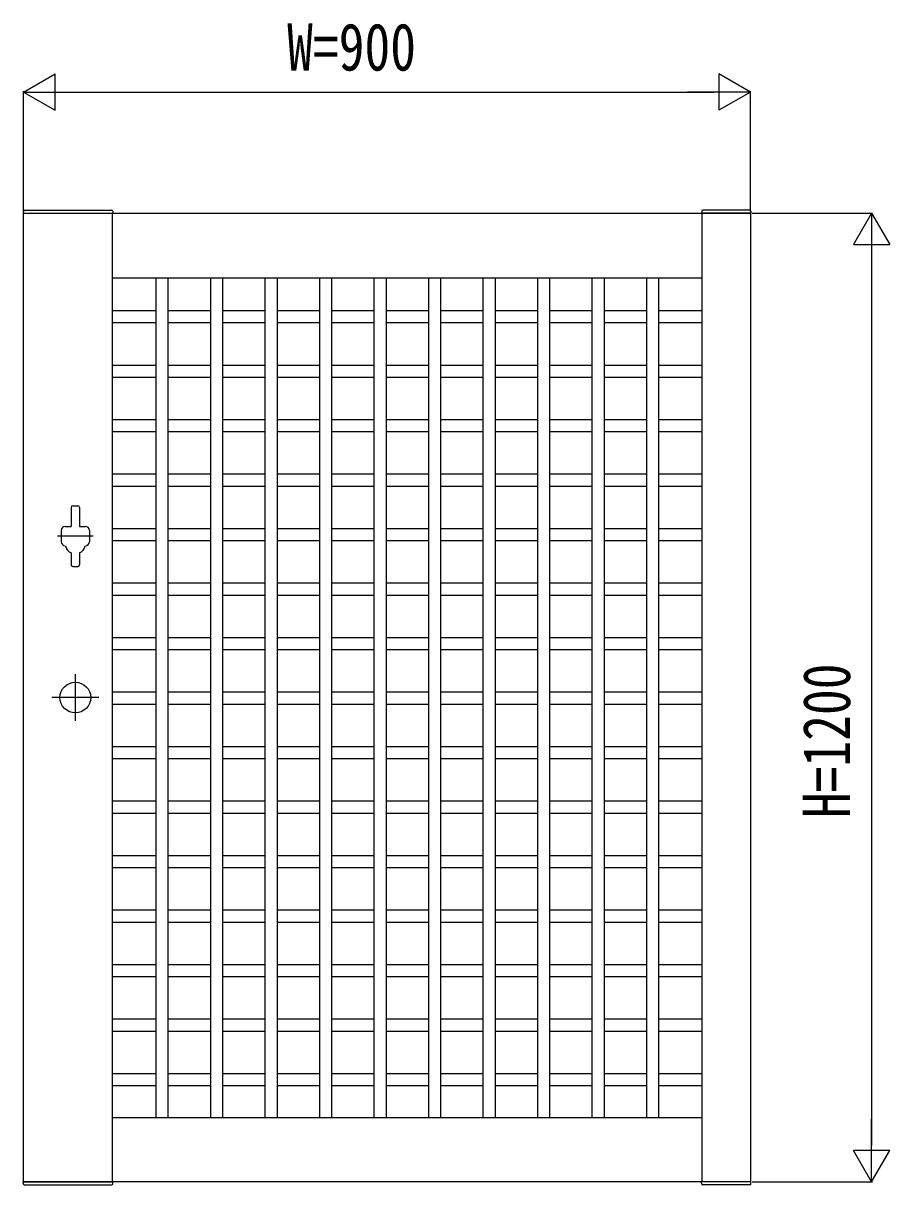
# Model space of a CAD drawing. Units: millimetres, scale not verified. Extents: x -8410 to 8410, y -5940 to 5940.
# Drawn here: x 1790 to 2863, y -2954 to -1515 of the extents above; entities that cross this region are included whole.
import ezdxf
from ezdxf.enums import TextEntityAlignment as Align

# ---------------------------------------------------------------- set-up
doc = ezdxf.new("R2010")
doc.units = ezdxf.units.MM
doc.header["$LTSCALE"] = 30
for name, color, linetype in [('0-2_YKK_11', 7, 'Continuous'), ('0-3_YKK_11E', 7, 'Continuous'), ('0-4_YKK_A1', 4, 'Continuous'), ('0-5_YKK_D', 6, 'Continuous')]:
    doc.layers.add(name, color=color, linetype=linetype)
doc.styles.add('ＭＳ ゴシック', font='')
doc.styles.get('ＭＳ ゴシック').set_extended_font_data('MS Gothic')

msp = doc.modelspace()

# ---------------------------------------------------------------- linework, layer by layer
at = {"layer": '0-2_YKK_11'}
for p, q in [((1900.04, -2950), (1900.04, -1750)), ((2630.04, -2950), (2630.04, -1750)), ((1900.04, -1830), (2630.04, -1830)), ((1900.04, -2870), (2630.04, -2870))]:
    msp.add_line(p, q, dxfattribs=at)
msp.add_lwpolyline([(2690.04, -1750), (2690.04, -2950), (1790.04, -2950), (1790.04, -1750)], close=True, dxfattribs=at)
at = {"layer": '0-3_YKK_11E'}
for p, q in [((1953.79, -1830), (1953.79, -2870)), ((1968.79, -1830), (1968.79, -2870)), ((2021.29, -1830), (2021.29, -2870)), ((2036.29, -1830), (2036.29, -2870)), ((2088.79, -1830), (2088.79, -2870)), ((2103.79, -1830), (2103.79, -2870)), ((2156.29, -1830), (2156.29, -2870)), ((2171.29, -1830), (2171.29, -2870)), ((2223.79, -1830), (2223.79, -2870)), ((2238.79, -1830), (2238.79, -2870)), ((2291.29, -1830), (2291.29, -2870)), ((2306.29, -1830), (2306.29, -2870)), ((2358.79, -1830), (2358.79, -2870)), ((2373.79, -1830), (2373.79, -2870)), ((2426.29, -1830), (2426.29, -2870)), ((2441.29, -1830), (2441.29, -2870)), ((2493.79, -1830), (2493.79, -2870)), ((2508.79, -1830), (2508.79, -2870)), ((2561.29, -1830), (2561.29, -2870)), ((2576.29, -1830), (2576.29, -2870)), ((1900.04, -1870.6), (1953.79, -1870.6)), ((1968.79, -1870.6), (2021.29, -1870.6)), ((2036.29, -1870.6), (2088.79, -1870.6)), ((2103.79, -1870.6), (2156.29, -1870.6)), ((2171.29, -1870.6), (2223.79, -1870.6)), ((2238.79, -1870.6), (2291.29, -1870.6)), ((2306.29, -1870.6), (2358.79, -1870.6)), ((2373.79, -1870.6), (2426.29, -1870.6)), ((2441.29, -1870.6), (2493.79, -1870.6)), ((2508.79, -1870.6), (2561.29, -1870.6)), ((2576.29, -1870.6), (2630.04, -1870.6)), ((1900.04, -1885.6), (1953.79, -1885.6)), ((1968.79, -1885.6), (2021.29, -1885.6)), ((2036.29, -1885.6), (2088.79, -1885.6)), ((2103.79, -1885.6), (2156.29, -1885.6)), ((2171.29, -1885.6), (2223.79, -1885.6)), ((2238.79, -1885.6), (2291.29, -1885.6)), ((2306.29, -1885.6), (2358.79, -1885.6)), ((2373.79, -1885.6), (2426.29, -1885.6)), ((2441.29, -1885.6), (2493.79, -1885.6)), ((2508.79, -1885.6), (2561.29, -1885.6)), ((2576.29, -1885.6), (2630.04, -1885.6)), ((1900.04, -1938.1), (1953.79, -1938.1)), ((1968.79, -1938.1), (2021.29, -1938.1)), ((2036.29, -1938.1), (2088.79, -1938.1)), ((2103.79, -1938.1), (2156.29, -1938.1)), ((2171.29, -1938.1), (2223.79, -1938.1)), ((2238.79, -1938.1), (2291.29, -1938.1)), ((2306.29, -1938.1), (2358.79, -1938.1)), ((2373.79, -1938.1), (2426.29, -1938.1)), ((2441.29, -1938.1), (2493.79, -1938.1)), ((2508.79, -1938.1), (2561.29, -1938.1)), ((2576.29, -1938.1), (2630.04, -1938.1)), ((1900.04, -1953.1), (1953.79, -1953.1)), ((1968.79, -1953.1), (2021.29, -1953.1)), ((2036.29, -1953.1), (2088.79, -1953.1)), ((2103.79, -1953.1), (2156.29, -1953.1)), ((2171.29, -1953.1), (2223.79, -1953.1)), ((2238.79, -1953.1), (2291.29, -1953.1)), ((2306.29, -1953.1), (2358.79, -1953.1)), ((2373.79, -1953.1), (2426.29, -1953.1)), ((2441.29, -1953.1), (2493.79, -1953.1)), ((2508.79, -1953.1), (2561.29, -1953.1)), ((2576.29, -1953.1), (2630.04, -1953.1)), ((1900.04, -2005.6), (1953.79, -2005.6)), ((1968.79, -2005.6), (2021.29, -2005.6)), ((2036.29, -2005.6), (2088.79, -2005.6)), ((2103.79, -2005.6), (2156.29, -2005.6)), ((2171.29, -2005.6), (2223.79, -2005.6)), ((2238.79, -2005.6), (2291.29, -2005.6)), ((2306.29, -2005.6), (2358.79, -2005.6)), ((2373.79, -2005.6), (2426.29, -2005.6)), ((2441.29, -2005.6), (2493.79, -2005.6)), ((2508.79, -2005.6), (2561.29, -2005.6)), ((2576.29, -2005.6), (2630.04, -2005.6)), ((1900.04, -2020.6), (1953.79, -2020.6)), ((1968.79, -2020.6), (2021.29, -2020.6)), ((2036.29, -2020.6), (2088.79, -2020.6)), ((2103.79, -2020.6), (2156.29, -2020.6)), ((2171.29, -2020.6), (2223.79, -2020.6)), ((2238.79, -2020.6), (2291.29, -2020.6)), ((2306.29, -2020.6), (2358.79, -2020.6)), ((2373.79, -2020.6), (2426.29, -2020.6)), ((2441.29, -2020.6), (2493.79, -2020.6)), ((2508.79, -2020.6), (2561.29, -2020.6)), ((2576.29, -2020.6), (2630.04, -2020.6)), ((1900.04, -2073.1), (1953.79, -2073.1)), ((1968.79, -2073.1), (2021.29, -2073.1)), ((2036.29, -2073.1), (2088.79, -2073.1)), ((2103.79, -2073.1), (2156.29, -2073.1)), ((2171.29, -2073.1), (2223.79, -2073.1)), ((2238.79, -2073.1), (2291.29, -2073.1)), ((2306.29, -2073.1), (2358.79, -2073.1)), ((2373.79, -2073.1), (2426.29, -2073.1)), ((2441.29, -2073.1), (2493.79, -2073.1)), ((2508.79, -2073.1), (2561.29, -2073.1)), ((2576.29, -2073.1), (2630.04, -2073.1)), ((1900.04, -2088.1), (1953.79, -2088.1)), ((1968.79, -2088.1), (2021.29, -2088.1)), ((2036.29, -2088.1), (2088.79, -2088.1)), ((2103.79, -2088.1), (2156.29, -2088.1)), ((2171.29, -2088.1), (2223.79, -2088.1)), ((2238.79, -2088.1), (2291.29, -2088.1)), ((2306.29, -2088.1), (2358.79, -2088.1)), ((2373.79, -2088.1), (2426.29, -2088.1)), ((2441.29, -2088.1), (2493.79, -2088.1)), ((2508.79, -2088.1), (2561.29, -2088.1)), ((2576.29, -2088.1), (2630.04, -2088.1)), ((1900.04, -2140.6), (1953.79, -2140.6)), ((1968.79, -2140.6), (2021.29, -2140.6)), ((2036.29, -2140.6), (2088.79, -2140.6)), ((2103.79, -2140.6), (2156.29, -2140.6)), ((2171.29, -2140.6), (2223.79, -2140.6)), ((2238.79, -2140.6), (2291.29, -2140.6)), ((2306.29, -2140.6), (2358.79, -2140.6)), ((2373.79, -2140.6), (2426.29, -2140.6)), ((2441.29, -2140.6), (2493.79, -2140.6)), ((2508.79, -2140.6), (2561.29, -2140.6)), ((2576.29, -2140.6), (2630.04, -2140.6)), ((1900.04, -2155.6), (1953.79, -2155.6)), ((1968.79, -2155.6), (2021.29, -2155.6)), ((2036.29, -2155.6), (2088.79, -2155.6)), ((2103.79, -2155.6), (2156.29, -2155.6)), ((2171.29, -2155.6), (2223.79, -2155.6)), ((2238.79, -2155.6), (2291.29, -2155.6)), ((2306.29, -2155.6), (2358.79, -2155.6)), ((2373.79, -2155.6), (2426.29, -2155.6)), ((2441.29, -2155.6), (2493.79, -2155.6)), ((2508.79, -2155.6), (2561.29, -2155.6)), ((2576.29, -2155.6), (2630.04, -2155.6)), ((1900.04, -2208.1), (1953.79, -2208.1)), ((1968.79, -2208.1), (2021.29, -2208.1)), ((2036.29, -2208.1), (2088.79, -2208.1)), ((2103.79, -2208.1), (2156.29, -2208.1)), ((2171.29, -2208.1), (2223.79, -2208.1)), ((2238.79, -2208.1), (2291.29, -2208.1)), ((2306.29, -2208.1), (2358.79, -2208.1)), ((2373.79, -2208.1), (2426.29, -2208.1)), ((2441.29, -2208.1), (2493.79, -2208.1)), ((2508.79, -2208.1), (2561.29, -2208.1)), ((2576.29, -2208.1), (2630.04, -2208.1)), ((1900.04, -2223.1), (1953.79, -2223.1)), ((1968.79, -2223.1), (2021.29, -2223.1)), ((2036.29, -2223.1), (2088.79, -2223.1)), ((2103.79, -2223.1), (2156.29, -2223.1)), ((2171.29, -2223.1), (2223.79, -2223.1)), ((2238.79, -2223.1), (2291.29, -2223.1)), ((2306.29, -2223.1), (2358.79, -2223.1)), ((2373.79, -2223.1), (2426.29, -2223.1)), ((2441.29, -2223.1), (2493.79, -2223.1)), ((2508.79, -2223.1), (2561.29, -2223.1)), ((2576.29, -2223.1), (2630.04, -2223.1)), ((1900.04, -2275.6), (1953.79, -2275.6)), ((1968.79, -2275.6), (2021.29, -2275.6)), ((2036.29, -2275.6), (2088.79, -2275.6)), ((2103.79, -2275.6), (2156.29, -2275.6)), ((2171.29, -2275.6), (2223.79, -2275.6)), ((2238.79, -2275.6), (2291.29, -2275.6)), ((2306.29, -2275.6), (2358.79, -2275.6)), ((2373.79, -2275.6), (2426.29, -2275.6)), ((2441.29, -2275.6), (2493.79, -2275.6)), ((2508.79, -2275.6), (2561.29, -2275.6)), ((2576.29, -2275.6), (2630.04, -2275.6)), ((1900.04, -2290.6), (1953.79, -2290.6)), ((1968.79, -2290.6), (2021.29, -2290.6)), ((2036.29, -2290.6), (2088.79, -2290.6)), ((2103.79, -2290.6), (2156.29, -2290.6)), ((2171.29, -2290.6), (2223.79, -2290.6)), ((2238.79, -2290.6), (2291.29, -2290.6)), ((2306.29, -2290.6), (2358.79, -2290.6)), ((2373.79, -2290.6), (2426.29, -2290.6)), ((2441.29, -2290.6), (2493.79, -2290.6)), ((2508.79, -2290.6), (2561.29, -2290.6)), ((2576.29, -2290.6), (2630.04, -2290.6)), ((1900.04, -2343.1), (1953.79, -2343.1)), ((1968.79, -2343.1), (2021.29, -2343.1)), ((2036.29, -2343.1), (2088.79, -2343.1)), ((2103.79, -2343.1), (2156.29, -2343.1)), ((2171.29, -2343.1), (2223.79, -2343.1)), ((2238.79, -2343.1), (2291.29, -2343.1)), ((2306.29, -2343.1), (2358.79, -2343.1)), ((2373.79, -2343.1), (2426.29, -2343.1)), ((2441.29, -2343.1), (2493.79, -2343.1)), ((2508.79, -2343.1), (2561.29, -2343.1)), ((2576.29, -2343.1), (2630.04, -2343.1)), ((1900.04, -2358.1), (1953.79, -2358.1)), ((1968.79, -2358.1), (2021.29, -2358.1)), ((2036.29, -2358.1), (2088.79, -2358.1)), ((2103.79, -2358.1), (2156.29, -2358.1)), ((2171.29, -2358.1), (2223.79, -2358.1)), ((2238.79, -2358.1), (2291.29, -2358.1)), ((2306.29, -2358.1), (2358.79, -2358.1)), ((2373.79, -2358.1), (2426.29, -2358.1)), ((2441.29, -2358.1), (2493.79, -2358.1)), ((2508.79, -2358.1), (2561.29, -2358.1)), ((2576.29, -2358.1), (2630.04, -2358.1)), ((1900.04, -2410.6), (1953.79, -2410.6)), ((1968.79, -2410.6), (2021.29, -2410.6)), ((2036.29, -2410.6), (2088.79, -2410.6)), ((2103.79, -2410.6), (2156.29, -2410.6)), ((2171.29, -2410.6), (2223.79, -2410.6)), ((2238.79, -2410.6), (2291.29, -2410.6)), ((2306.29, -2410.6), (2358.79, -2410.6)), ((2373.79, -2410.6), (2426.29, -2410.6)), ((2441.29, -2410.6), (2493.79, -2410.6)), ((2508.79, -2410.6), (2561.29, -2410.6)), ((2576.29, -2410.6), (2630.04, -2410.6)), ((1900.04, -2425.6), (1953.79, -2425.6)), ((1968.79, -2425.6), (2021.29, -2425.6)), ((2036.29, -2425.6), (2088.79, -2425.6)), ((2103.79, -2425.6), (2156.29, -2425.6)), ((2171.29, -2425.6), (2223.79, -2425.6)), ((2238.79, -2425.6), (2291.29, -2425.6)), ((2306.29, -2425.6), (2358.79, -2425.6)), ((2373.79, -2425.6), (2426.29, -2425.6)), ((2441.29, -2425.6), (2493.79, -2425.6)), ((2508.79, -2425.6), (2561.29, -2425.6)), ((2576.29, -2425.6), (2630.04, -2425.6)), ((1900.04, -2478.1), (1953.79, -2478.1)), ((1968.79, -2478.1), (2021.29, -2478.1)), ((2036.29, -2478.1), (2088.79, -2478.1)), ((2103.79, -2478.1), (2156.29, -2478.1)), ((2171.29, -2478.1), (2223.79, -2478.1)), ((2238.79, -2478.1), (2291.29, -2478.1)), ((2306.29, -2478.1), (2358.79, -2478.1)), ((2373.79, -2478.1), (2426.29, -2478.1)), ((2441.29, -2478.1), (2493.79, -2478.1)), ((2508.79, -2478.1), (2561.29, -2478.1)), ((2576.29, -2478.1), (2630.04, -2478.1)), ((1900.04, -2493.1), (1953.79, -2493.1)), ((1968.79, -2493.1), (2021.29, -2493.1)), ((2036.29, -2493.1), (2088.79, -2493.1)), ((2103.79, -2493.1), (2156.29, -2493.1)), ((2171.29, -2493.1), (2223.79, -2493.1)), ((2238.79, -2493.1), (2291.29, -2493.1)), ((2306.29, -2493.1), (2358.79, -2493.1)), ((2373.79, -2493.1), (2426.29, -2493.1)), ((2441.29, -2493.1), (2493.79, -2493.1)), ((2508.79, -2493.1), (2561.29, -2493.1)), ((2576.29, -2493.1), (2630.04, -2493.1)), ((1900.04, -2545.6), (1953.79, -2545.6)), ((1968.79, -2545.6), (2021.29, -2545.6)), ((2036.29, -2545.6), (2088.79, -2545.6)), ((2103.79, -2545.6), (2156.29, -2545.6)), ((2171.29, -2545.6), (2223.79, -2545.6)), ((2238.79, -2545.6), (2291.29, -2545.6)), ((2306.29, -2545.6), (2358.79, -2545.6)), ((2373.79, -2545.6), (2426.29, -2545.6)), ((2441.29, -2545.6), (2493.79, -2545.6)), ((2508.79, -2545.6), (2561.29, -2545.6)), ((2576.29, -2545.6), (2630.04, -2545.6)), ((1900.04, -2560.6), (1953.79, -2560.6)), ((1968.79, -2560.6), (2021.29, -2560.6)), ((2036.29, -2560.6), (2088.79, -2560.6)), ((2103.79, -2560.6), (2156.29, -2560.6)), ((2171.29, -2560.6), (2223.79, -2560.6)), ((2238.79, -2560.6), (2291.29, -2560.6)), ((2306.29, -2560.6), (2358.79, -2560.6)), ((2373.79, -2560.6), (2426.29, -2560.6)), ((2441.29, -2560.6), (2493.79, -2560.6)), ((2508.79, -2560.6), (2561.29, -2560.6)), ((2576.29, -2560.6), (2630.04, -2560.6)), ((1900.04, -2613.1), (1953.79, -2613.1)), ((1968.79, -2613.1), (2021.29, -2613.1)), ((2036.29, -2613.1), (2088.79, -2613.1)), ((2103.79, -2613.1), (2156.29, -2613.1)), ((2171.29, -2613.1), (2223.79, -2613.1)), ((2238.79, -2613.1), (2291.29, -2613.1)), ((2306.29, -2613.1), (2358.79, -2613.1)), ((2373.79, -2613.1), (2426.29, -2613.1)), ((2441.29, -2613.1), (2493.79, -2613.1)), ((2508.79, -2613.1), (2561.29, -2613.1)), ((2576.29, -2613.1), (2630.04, -2613.1)), ((1900.04, -2628.1), (1953.79, -2628.1)), ((1968.79, -2628.1), (2021.29, -2628.1)), ((2036.29, -2628.1), (2088.79, -2628.1)), ((2103.79, -2628.1), (2156.29, -2628.1)), ((2171.29, -2628.1), (2223.79, -2628.1)), ((2238.79, -2628.1), (2291.29, -2628.1)), ((2306.29, -2628.1), (2358.79, -2628.1)), ((2373.79, -2628.1), (2426.29, -2628.1)), ((2441.29, -2628.1), (2493.79, -2628.1)), ((2508.79, -2628.1), (2561.29, -2628.1)), ((2576.29, -2628.1), (2630.04, -2628.1)), ((1900.04, -2680.6), (1953.79, -2680.6)), ((1968.79, -2680.6), (2021.29, -2680.6)), ((2036.29, -2680.6), (2088.79, -2680.6)), ((2103.79, -2680.6), (2156.29, -2680.6)), ((2171.29, -2680.6), (2223.79, -2680.6)), ((2238.79, -2680.6), (2291.29, -2680.6)), ((2306.29, -2680.6), (2358.79, -2680.6)), ((2373.79, -2680.6), (2426.29, -2680.6)), ((2441.29, -2680.6), (2493.79, -2680.6)), ((2508.79, -2680.6), (2561.29, -2680.6)), ((2576.29, -2680.6), (2630.04, -2680.6)), ((1900.04, -2695.6), (1953.79, -2695.6)), ((1968.79, -2695.6), (2021.29, -2695.6)), ((2036.29, -2695.6), (2088.79, -2695.6)), ((2103.79, -2695.6), (2156.29, -2695.6)), ((2171.29, -2695.6), (2223.79, -2695.6)), ((2238.79, -2695.6), (2291.29, -2695.6)), ((2306.29, -2695.6), (2358.79, -2695.6)), ((2373.79, -2695.6), (2426.29, -2695.6)), ((2441.29, -2695.6), (2493.79, -2695.6)), ((2508.79, -2695.6), (2561.29, -2695.6)), ((2576.29, -2695.6), (2630.04, -2695.6)), ((1900.04, -2748.1), (1953.79, -2748.1)), ((1968.79, -2748.1), (2021.29, -2748.1)), ((2036.29, -2748.1), (2088.79, -2748.1)), ((2103.79, -2748.1), (2156.29, -2748.1)), ((2171.29, -2748.1), (2223.79, -2748.1)), ((2238.79, -2748.1), (2291.29, -2748.1)), ((2306.29, -2748.1), (2358.79, -2748.1)), ((2373.79, -2748.1), (2426.29, -2748.1)), ((2441.29, -2748.1), (2493.79, -2748.1)), ((2508.79, -2748.1), (2561.29, -2748.1)), ((2576.29, -2748.1), (2630.04, -2748.1)), ((1900.04, -2763.1), (1953.79, -2763.1)), ((1968.79, -2763.1), (2021.29, -2763.1)), ((2036.29, -2763.1), (2088.79, -2763.1)), ((2103.79, -2763.1), (2156.29, -2763.1)), ((2171.29, -2763.1), (2223.79, -2763.1)), ((2238.79, -2763.1), (2291.29, -2763.1)), ((2306.29, -2763.1), (2358.79, -2763.1)), ((2373.79, -2763.1), (2426.29, -2763.1)), ((2441.29, -2763.1), (2493.79, -2763.1)), ((2508.79, -2763.1), (2561.29, -2763.1)), ((2576.29, -2763.1), (2630.04, -2763.1)), ((1900.04, -2815.6), (1953.79, -2815.6)), ((1968.79, -2815.6), (2021.29, -2815.6)), ((2036.29, -2815.6), (2088.79, -2815.6)), ((2103.79, -2815.6), (2156.29, -2815.6)), ((2171.29, -2815.6), (2223.79, -2815.6)), ((2238.79, -2815.6), (2291.29, -2815.6)), ((2306.29, -2815.6), (2358.79, -2815.6)), ((2373.79, -2815.6), (2426.29, -2815.6)), ((2441.29, -2815.6), (2493.79, -2815.6)), ((2508.79, -2815.6), (2561.29, -2815.6)), ((2576.29, -2815.6), (2630.04, -2815.6)), ((1900.04, -2830.6), (1953.79, -2830.6)), ((1968.79, -2830.6), (2021.29, -2830.6)), ((2036.29, -2830.6), (2088.79, -2830.6)), ((2103.79, -2830.6), (2156.29, -2830.6)), ((2171.29, -2830.6), (2223.79, -2830.6)), ((2238.79, -2830.6), (2291.29, -2830.6)), ((2306.29, -2830.6), (2358.79, -2830.6)), ((2373.79, -2830.6), (2426.29, -2830.6)), ((2441.29, -2830.6), (2493.79, -2830.6)), ((2508.79, -2830.6), (2561.29, -2830.6)), ((2576.29, -2830.6), (2630.04, -2830.6))]:
    msp.add_line(p, q, dxfattribs=at)
at = {"layer": '0-4_YKK_A1'}
for p, q in [((1789.67, -1747.45), (1789.54, -1750)), ((1789.54, -1750), (1900.54, -1750)), ((1790.67, -1746.5), (1899.41, -1746.5)), ((1900.41, -1747.45), (1900.54, -1750)), ((2629.67, -1747.45), (2629.54, -1750)), ((2690.54, -1750), (2629.54, -1750)), ((2689.41, -1746.5), (2630.67, -1746.5)), ((2690.41, -1747.45), (2690.54, -1750)), ((1848.79, -2114.5), (1848.79, -2138)), ((1850.79, -2112.5), (1857.29, -2112.5)), ((1859.29, -2114.5), (1859.29, -2138)), ((1836.54, -2143), (1836.54, -2157)), ((1841.54, -2138), (1848.79, -2138)), ((1859.29, -2138), (1866.54, -2138)), ((1871.54, -2143), (1871.54, -2157)), ((1876.04, -2150), (1832.04, -2150)), ((1848.79, -2170.84), (1848.79, -2185.5)), ((1859.29, -2170.84), (1859.29, -2185.5)), ((1850.79, -2187.5), (1857.29, -2187.5)), ((1854.04, -2321), (1854.04, -2379)), ((1883.04, -2350), (1825.04, -2350)), ((1789.54, -2950), (1900.54, -2950)), ((1789.67, -2952.55), (1789.54, -2950)), ((1790.67, -2953.5), (1899.41, -2953.5)), ((1900.41, -2952.55), (1900.54, -2950)), ((2690.54, -2950), (2629.54, -2950)), ((2629.67, -2952.55), (2629.54, -2950)), ((2689.41, -2953.5), (2630.67, -2953.5)), ((2690.41, -2952.55), (2690.54, -2950))]:
    msp.add_line(p, q, dxfattribs=at)
msp.add_circle((1854.04, -2350), 19, dxfattribs=at)
for centre, radius, start, end in [((1790.67, -1747.5), 1, 90, 177), ((1899.41, -1747.5), 1, 3, 90), ((2630.67, -1747.5), 1, 90, 177), ((2689.41, -1747.5), 1, 3, 90), ((1850.79, -2114.5), 2, 90, 180), ((1857.29, -2114.5), 2, 0, 90), ((1841.54, -2143), 5, 90, 180), ((1866.54, -2143), 5, 0, 90), ((1841.54, -2157), 5, 180, 270), ((1866.54, -2157), 5, 270, 0), ((1854.04, -2159.56), 12.5, 191.55262, 245.16541), ((1854.04, -2159.5), 12.5, 294.83459, 348.44738), ((1854.04, -2159.56), 12.5, 294.83459, 348.44738), ((1850.79, -2185.5), 2, 180, 270), ((1857.29, -2185.5), 2, 270, 0), ((1790.67, -2952.5), 1, 183, 270), ((1899.41, -2952.5), 1, 270, 357), ((2630.67, -2952.5), 1, 183, 270), ((2689.41, -2952.5), 1, 270, 357)]:
    msp.add_arc(centre, radius, start, end, dxfattribs=at)
at = {"layer": '0-5_YKK_D'}
for p, q in [((1790.04, -1600), (1829.01, -1577.5)), ((1829.01, -1622.5), (1829.01, -1577.5)), ((2690.04, -1600), (2651.07, -1577.5)), ((2651.07, -1577.5), (2651.07, -1622.5)), ((1790.04, -1748), (1790.04, -1599)), ((1790.04, -1600), (1829.01, -1622.5)), ((1790.04, -1600), (1867.98, -1600)), ((1835.04, -1600), (2645.04, -1600)), ((2690.04, -1600), (2612.1, -1600)), ((2690.04, -1600), (2651.07, -1622.5)), ((2690.04, -1748), (2690.04, -1599)), ((2692.04, -1750), (2841.04, -1750)), ((2840.04, -1750), (2817.54, -1788.97)), ((2840.04, -1750), (2862.54, -1788.97)), ((2840.04, -1750), (2840.04, -1827.94)), ((2817.54, -1788.97), (2862.54, -1788.97)), ((2840.04, -1795), (2840.04, -2905)), ((2840.04, -2950), (2840.04, -2872.06)), ((2840.04, -2950), (2817.54, -2911.03)), ((2862.54, -2911.03), (2817.54, -2911.03)), ((2840.04, -2950), (2862.54, -2911.03)), ((2692.04, -2950), (2841.04, -2950))]:
    msp.add_line(p, q, dxfattribs=at)

# ---------------------------------------------------------------- texts
at = {"layer": '0-5_YKK_D', "style": 'ＭＳ ゴシック', "width": 0.8}
msp.add_text('W=900', height=58.65, dxfattribs=at).set_placement((2116.31, -1591), align=Align.BOTTOM_LEFT)
msp.add_text('H=1200', height=58.65, rotation=90, dxfattribs=at).set_placement((2831.04, -2499.33), align=Align.BOTTOM_LEFT)

doc.saveas('drawing.dxf')
